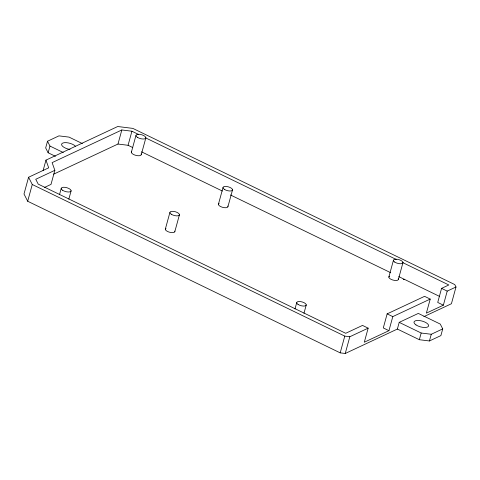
<?xml version="1.0" encoding="UTF-8"?>
<svg xmlns="http://www.w3.org/2000/svg" width="480" height="480" viewBox="0 0 480 480"><rect width="100%" height="100%" fill="white"/><g stroke="black" fill="none" stroke-linecap="round" stroke-linejoin="round"><path stroke-width="0.72" d="M423.864 316.65L451.422 303.738L456 286.992L454.77 284.574L132.846 128.394L117.708 126.516L45.966 160.128L48.696 167.826L28.578 177.252L24 193.992L27.684 201.246L340.194 352.86L345.246 353.484L397.374 329.058L399.21 322.362L418.308 313.416L440.268 324.072L442.722 328.902L440.892 335.598L429.432 340.968L419.34 339.714L397.374 329.058M27.684 201.246L32.262 184.5L28.578 177.252M82.368 143.574L69.06 137.118L58.962 135.864L47.508 141.234L45.672 147.93L48.132 152.766L55.452 156.318M43.104 170.592L45.966 160.128M48.132 152.766L49.962 146.064L47.508 141.234M138.66 134.496L131.922 131.226L121.824 129.972L52.122 162.63L54.852 170.328L51.006 184.392L44.418 187.476M59.484 194.73L61.2 188.448M68.826 199.17L71.118 190.8M53.688 174.156L117.978 144.036L121.824 129.972M132.78 147.57L128.07 145.29L131.922 131.226M131.37 152.214L135.948 135.474M141.282 154.566L145.866 137.826M165.324 229.2L169.902 212.454M166.02 228.354A4.92 1.962 15.3 0 0 166.242 230.646A4.92 1.962 15.3 0 0 171.228 232.554L172.392 232.626A4.92 1.962 15.3 0 0 174.87 231.462L179.454 214.722M218.412 204.324L222.996 187.584M227.958 206.586L232.542 189.846M294.996 308.94L296.712 302.658M303.966 313.296L306.258 304.926M340.194 352.86L344.778 336.114L32.262 184.5M345.246 353.484L349.824 336.744L368.154 328.152L362.508 325.416L345.702 333.288L38.214 184.11L35.754 179.274L54.852 170.328M368.154 328.152L364.308 342.216L388.944 330.678L392.79 316.614L430.218 299.076L424.572 296.334L387.144 313.872L383.298 327.936L388.944 330.678M388.842 277.08L393.42 260.34M398.388 279.348L402.972 262.602M430.218 299.076L426.372 313.14L443.37 305.172L447.216 291.108L456 286.992M419.34 339.714L421.17 333.018L399.21 322.362M402.3 262.398L448.824 284.97L441.57 288.372L437.718 302.436L443.37 305.172M429.432 340.968L431.268 334.272L442.722 328.902M403.23 279.69L404.19 279.246M117.978 144.036L128.07 145.29M421.17 333.018L431.268 334.272M344.778 336.114L349.824 336.744M145.404 137.766L396.234 259.452M441.57 288.372L447.216 291.108M141.528 151.818L222.348 191.022M230.424 194.946L390.72 272.712M398.802 276.63L439.626 296.436M49.962 146.064L63.276 152.526M387.144 313.872L392.79 316.614M174.792 231.126L174.87 231.462M398.256 278.79A4.92 1.962 15.3 0 1 392.88 280.044A4.92 1.962 15.3 0 1 389.538 276.234M141.144 153.99A5.112 2.04 15.3 0 1 136.212 155.466A5.112 2.04 15.3 0 1 131.568 151.716M70.032 149.484A7.572 3.018 15.3 0 1 61.842 145.374A7.572 3.018 15.3 0 1 66.168 142.65A7.572 3.018 15.3 0 1 75.372 146.13M227.826 206.034A4.92 1.962 15.3 0 1 222.456 207.288A4.92 1.962 15.3 0 1 219.108 203.478M415.992 324.918A7.572 3.018 15.3 0 0 428.358 326.454A7.572 3.018 15.3 0 0 419.568 320.556A7.572 3.018 15.3 0 0 415.992 324.918M298.032 304.404A4.92 1.962 15.3 0 0 306.066 305.4A4.92 1.962 15.3 0 0 300.354 301.572A4.92 1.962 15.3 0 0 298.032 304.404M394.74 262.08A4.92 1.962 15.3 0 0 402.78 263.082A4.92 1.962 15.3 0 0 397.068 259.248A4.92 1.962 15.3 0 0 394.74 262.08M62.574 190.26A5.112 2.04 15.3 0 0 70.92 191.298A5.112 2.04 15.3 0 0 64.986 187.32A5.112 2.04 15.3 0 0 62.574 190.26M137.322 137.28A5.112 2.04 15.3 0 0 145.668 138.318A5.112 2.04 15.3 0 0 139.734 134.34A5.112 2.04 15.3 0 0 137.322 137.28M171.228 214.2A4.92 1.962 15.3 0 0 179.262 215.196A4.92 1.962 15.3 0 0 173.55 211.368A4.92 1.962 15.3 0 0 171.228 214.2M224.316 189.324A4.92 1.962 15.3 0 0 232.35 190.326A4.92 1.962 15.3 0 0 226.638 186.492A4.92 1.962 15.3 0 0 224.316 189.324"/></g></svg>
